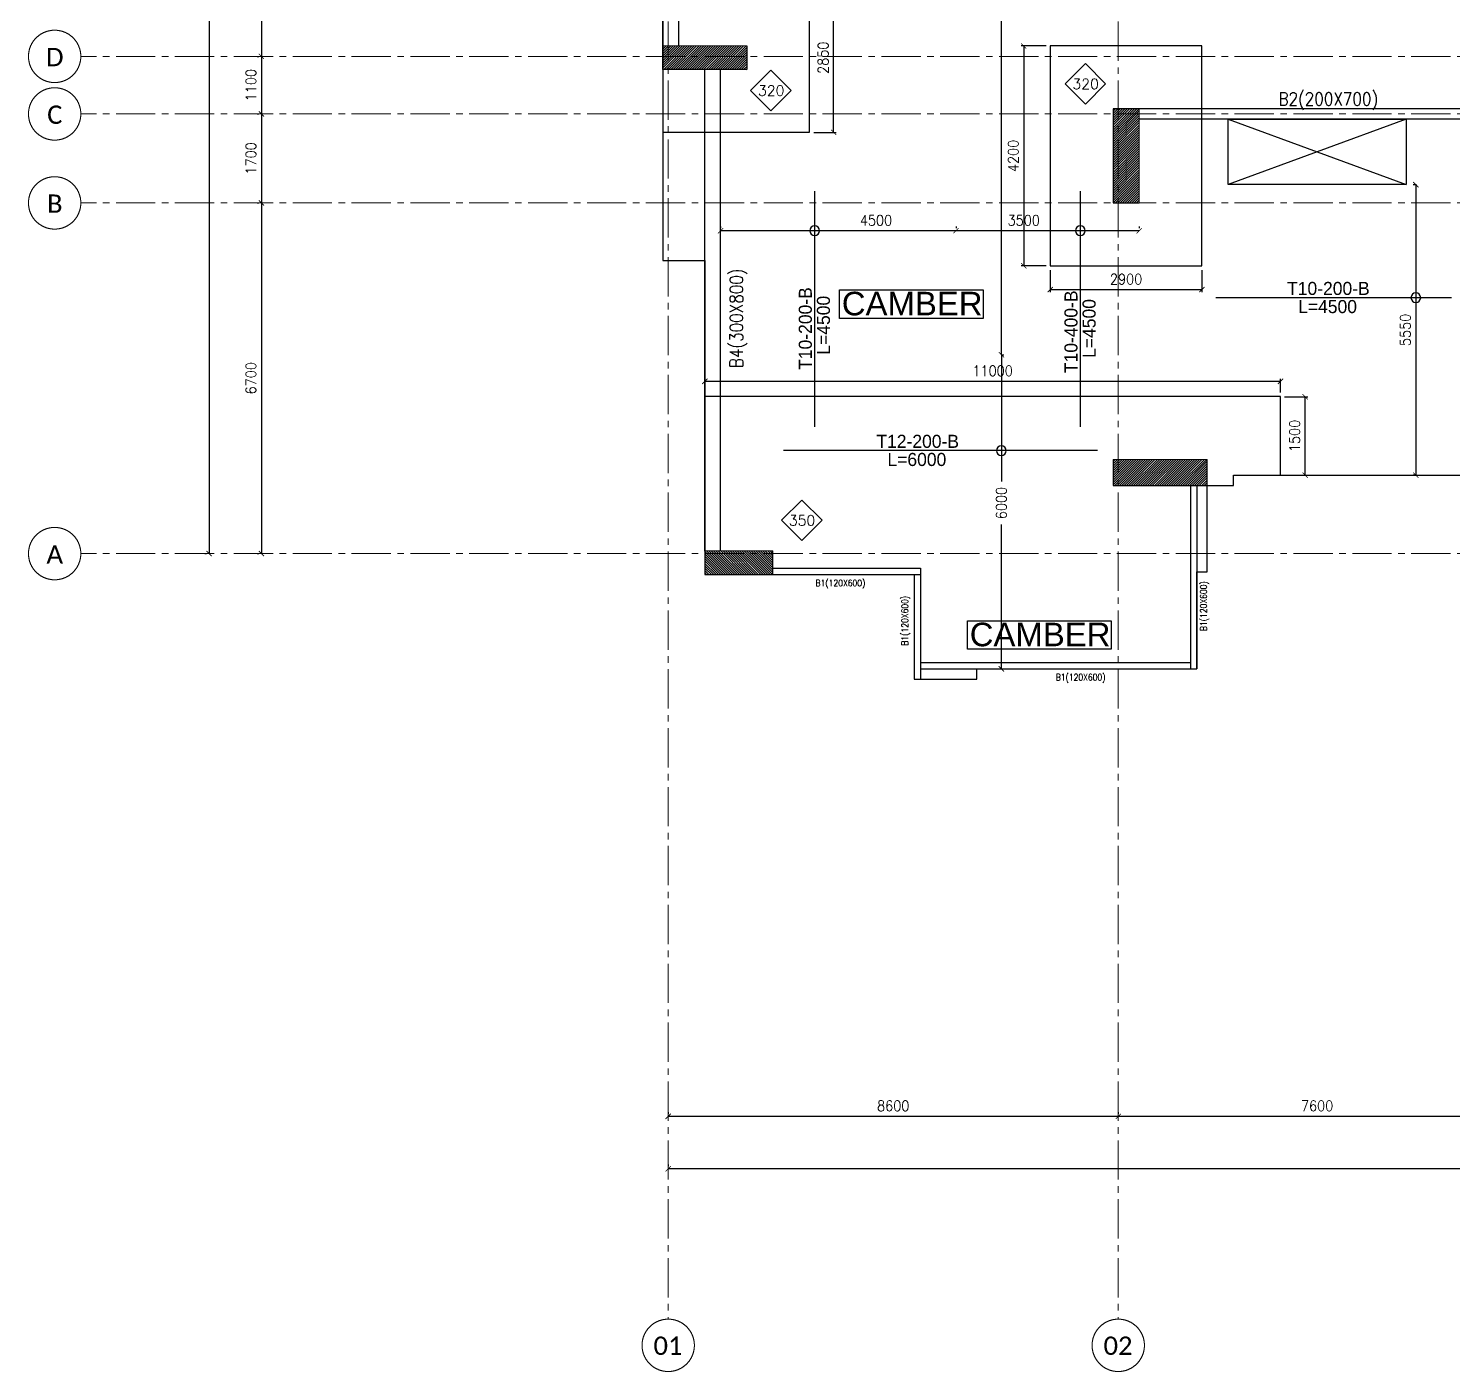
# Model space of a CAD drawing. Header units: millimetres. Extents: x -967280 to 3852, y 2833 to 1955156.
# Drawn here: x -653053 to -625841, y 771613 to 797271 of the extents above; entities that cross this region are included whole.
import ezdxf
from ezdxf.enums import TextEntityAlignment as Align

# ---------------------------------------------------------------- set-up
doc = ezdxf.new("R2010")
doc.units = ezdxf.units.MM
doc.header["$LTSCALE"] = 1000
doc.header["$PDMODE"] = 35
doc.header["$PDSIZE"] = 25
for name, pattern in [('$0$DASHED2', [0.375, 0.25, -0.125]), ('Columns_Structural070816$0$CENTER2', [1.125, 0.75, -0.125, 0.125, -0.125]), ('HRZN_Line-Ptrn-Sold', [9144001.0, 9144000.0, -1])]:
    doc.linetypes.add(name, pattern=pattern)
for name, color, linetype in [('_N-DIM 3', 7, 'Continuous'), ('B05-FIRST FLOOR PLAN$0$STR_ROOF RFT$0$S-SYMB', 30, 'Continuous'), ('S - col hach', 1, 'Continuous'), ('S - dot', 1, 'Continuous'), ('S -Beams', 2, 'Continuous'), ('S-TEXT', 2, 'Continuous'), ('SLAB', 210, 'Continuous'), ('st_cir_mesh', 2, 'Continuous')]:
    doc.layers.add(name, color=color, linetype=linetype)
for name, color, linetype, lineweight in [('A-AX-ATT-100', 7, 'HRZN_Line-Ptrn-Sold', 18), ('S - column', 6, 'Continuous', 60), ('ST-000-AXIS', 9, 'Columns_Structural070816$0$CENTER2', 9), ('ST-203-SLAB-TXT', 7, 'Continuous', 30), ('ST-RFT-BOT', 2, '$0$DASHED2', 30)]:
    doc.layers.add(name, color=color, linetype=linetype, lineweight=lineweight)
doc.styles.add('Arial', font='arial.ttf', dxfattribs={"height": 317.5})
doc.styles.add('B05-FIRST FLOOR PLAN$0$T25-100', font='STENCIL.shx', dxfattribs={"height": 250})
doc.styles.add('Calibri_2', font='calibri.ttf', dxfattribs={"height": 300})
doc.styles.add('ROMANC', font='romanc.shx')
doc.styles.add('ST-DIM', font='romans.shx', dxfattribs={"width": 0.85})
doc.styles.add('TUNELNO', font='romans.shx', dxfattribs={"width": 0.9})
doc.dimstyles.new('Copy(2) of DSEC', dxfattribs={"dimtxt": 200, "dimasz": 100, "dimexe": 50, "dimexo": 80, "dimgap": 100, "dimtad": 1, "dimdec": 0, "dimrnd": 5, "dimzin": 0, "dimdsep": 46, "dimtxsty": 'TUNELNO', "dimblk": 'ARCHTICK', "dimcen": 0.09, "dimclrd": 1, "dimclre": 1, "dimclrt": 3, "dimadec": 0, "dimazin": 0, "dimtfac": 0.78125, "dimtdec": 0, "dimtix": 1, "dimtmove": 2, "dimatfit": 3, "dimldrblk": 'ARCHTICK', "dimfxl": 1, "dimtolj": 1, "dimtzin": 0, "dimarcsym": 0})
pattern_1 = [(45, (-768827.84, -371697.415), (-22.4506403, 22.4506403), [])]

# ---------------------------------------------------------------- blocks, each defined once
blk = doc.blocks.new('_ArchTick')
at = {"color": 0, "linetype": 'ByBlock', "const_width": 0.15}
blk.add_lwpolyline([(-0.5, -0.5), (0.5, 0.5)], dxfattribs=at)
blk = doc.blocks.new('*D1309')
at = {"layer": '_N-DIM 3', "color": 1, "linetype": 'Continuous', "lineweight": -2, "ltscale": 30, "transparency": 16777216}
for p, q in [((-638049, 798137), (-637618, 798137)), ((-637668, 795287), (-637668, 798137)), ((-638049, 795287), (-637618, 795287))]:
    blk.add_line(p, q, dxfattribs=at)
at = {"layer": 'Defpoints', "color": 0, "linetype": 'Continuous', "ltscale": 30, "transparency": 16777216}
for p in [(-638129, 798137), (-637668, 798137), (-638129, 795287)]:
    blk.add_point(p, dxfattribs=at)
at = {"layer": '_N-DIM 3', "color": 1, "linetype": 'Continuous', "lineweight": -2, "ltscale": 30, "transparency": 16777216, "xscale": 100, "yscale": 100, "zscale": 100}
for p, rotation in [((-637668, 798137), 90), ((-637668, 795287), 270)]:
    blk.add_blockref('_ArchTick', p, dxfattribs=dict(at, rotation=rotation))
at = {"layer": '_N-DIM 3', "color": 3, "linetype": 'Continuous', "ltscale": 30, "transparency": 16777216, "insert": (-637868, 796712), "char_height": 200, "attachment_point": 5, "rotation": 90, "style": 'TUNELNO'}
blk.add_mtext('\\A1;2850', dxfattribs=at)
blk = doc.blocks.new('*D774')
at = {"layer": '_N-DIM 3', "color": 1, "linetype": 'Continuous', "lineweight": -2, "ltscale": 30, "transparency": 16777216}
for p, q in [((-629049, 790237), (-628608, 790237)), ((-628658, 788737), (-628658, 790237)), ((-629049, 788737), (-628608, 788737))]:
    blk.add_line(p, q, dxfattribs=at)
at = {"layer": 'Defpoints', "color": 0, "linetype": 'Continuous', "ltscale": 30, "transparency": 16777216}
for p in [(-629129, 790237), (-628658, 790237), (-629129, 788737)]:
    blk.add_point(p, dxfattribs=at)
at = {"layer": '_N-DIM 3', "color": 1, "linetype": 'Continuous', "lineweight": -2, "ltscale": 30, "transparency": 16777216, "xscale": 100, "yscale": 100, "zscale": 100}
for p, rotation in [((-628658, 790237), 90), ((-628658, 788737), 270)]:
    blk.add_blockref('_ArchTick', p, dxfattribs=dict(at, rotation=rotation))
at = {"layer": '_N-DIM 3', "color": 3, "linetype": 'Continuous', "ltscale": 30, "transparency": 16777216, "insert": (-628858, 789487), "char_height": 200, "attachment_point": 5, "rotation": 90, "style": 'TUNELNO'}
blk.add_mtext('\\A1;1500', dxfattribs=at)
blk = doc.blocks.new('*D1310')
at = {"layer": '_N-DIM 3', "color": 1, "linetype": 'Continuous', "lineweight": -2, "ltscale": 30, "transparency": 16777216}
for p, q in [((-633609, 796937), (-634085, 796937)), ((-634035, 796937), (-634035, 792737)), ((-633609, 792737), (-634085, 792737))]:
    blk.add_line(p, q, dxfattribs=at)
at = {"layer": 'Defpoints', "color": 0, "linetype": 'Continuous', "ltscale": 30, "transparency": 16777216}
for p in [(-633529, 796937), (-634035, 792737), (-633529, 792737)]:
    blk.add_point(p, dxfattribs=at)
at = {"layer": '_N-DIM 3', "color": 1, "linetype": 'Continuous', "lineweight": -2, "ltscale": 30, "transparency": 16777216, "xscale": 100, "yscale": 100, "zscale": 100}
for p, rotation in [((-634035, 796937), 90), ((-634035, 792737), 270)]:
    blk.add_blockref('_ArchTick', p, dxfattribs=dict(at, rotation=rotation))
at = {"layer": '_N-DIM 3', "color": 3, "linetype": 'Continuous', "ltscale": 30, "transparency": 16777216, "insert": (-634235, 794837), "char_height": 200, "attachment_point": 5, "rotation": 90, "style": 'TUNELNO'}
blk.add_mtext('\\A1;4200', dxfattribs=at)
blk = doc.blocks.new('*D1311')
at = {"layer": '_N-DIM 3', "color": 1, "linetype": 'Continuous', "lineweight": -2, "ltscale": 30, "transparency": 16777216}
for p, q in [((-633529, 792657), (-633529, 792233)), ((-630629, 792657), (-630629, 792233)), ((-633529, 792283), (-630629, 792283))]:
    blk.add_line(p, q, dxfattribs=at)
at = {"layer": 'Defpoints', "color": 0, "linetype": 'Continuous', "ltscale": 30, "transparency": 16777216}
for p in [(-633529, 792737), (-630629, 792737), (-630629, 792283)]:
    blk.add_point(p, dxfattribs=at)
at = {"layer": '_N-DIM 3', "color": 1, "linetype": 'Continuous', "lineweight": -2, "ltscale": 30, "transparency": 16777216, "xscale": 100, "yscale": 100, "zscale": 100, "rotation": 180}
blk.add_blockref('_ArchTick', (-633529, 792283), dxfattribs=at)
at = {"layer": '_N-DIM 3', "color": 1, "linetype": 'Continuous', "lineweight": -2, "ltscale": 30, "transparency": 16777216, "xscale": 100, "yscale": 100, "zscale": 100}
blk.add_blockref('_ArchTick', (-630629, 792283), dxfattribs=at)
at = {"layer": '_N-DIM 3', "color": 3, "linetype": 'Continuous', "ltscale": 30, "transparency": 16777216, "insert": (-632079, 792483), "char_height": 200, "attachment_point": 5, "style": 'TUNELNO'}
blk.add_mtext('\\A1;2900', dxfattribs=at)
blk = doc.blocks.new('*D795')
at = {"layer": '_N-DIM 3', "color": 1, "lineweight": -2, "ltscale": 30, "transparency": 16777216}
for p, q in [((-626531, 794287), (-626592, 794287)), ((-626542, 794287), (-626542, 788737)), ((-626531, 788737), (-626592, 788737))]:
    blk.add_line(p, q, dxfattribs=at)
at = {"layer": 'Defpoints', "color": 0, "ltscale": 30, "transparency": 16777216}
for p in [(-626451, 794287), (-626542, 788737), (-626451, 788737)]:
    blk.add_point(p, dxfattribs=at)
at = {"layer": '_N-DIM 3', "color": 1, "lineweight": -2, "ltscale": 30, "transparency": 16777216, "xscale": 100, "yscale": 100, "zscale": 100}
for p, rotation in [((-626542, 794287), 90), ((-626542, 788737), 270)]:
    blk.add_blockref('_ArchTick', p, dxfattribs=dict(at, rotation=rotation))
at = {"layer": '_N-DIM 3', "color": 3, "ltscale": 30, "transparency": 16777216, "insert": (-626742, 791512), "char_height": 200, "attachment_point": 5, "rotation": 90, "style": 'TUNELNO'}
blk.add_mtext('\\A1;5550', dxfattribs=at)
blk = doc.blocks.new('*D796')
at = {"layer": '_N-DIM 3', "color": 1, "lineweight": -2, "ltscale": 30, "transparency": 16777216}
for p, q in [((-634462, 810037), (-634462, 803551)), ((-634457, 810037), (-634412, 810037)), ((-634462, 791037), (-634462, 802571)), ((-634457, 791037), (-634412, 791037))]:
    blk.add_line(p, q, dxfattribs=at)
at = {"layer": 'Defpoints', "color": 0, "ltscale": 30, "transparency": 16777216}
for p in [(-634537, 810037), (-634537, 791037), (-634462, 791037)]:
    blk.add_point(p, dxfattribs=at)
at = {"layer": '_N-DIM 3', "color": 1, "lineweight": -2, "ltscale": 30, "transparency": 16777216, "xscale": 100, "yscale": 100, "zscale": 100}
for p, rotation in [((-634462, 810037), 90), ((-634462, 791037), 270)]:
    blk.add_blockref('_ArchTick', p, dxfattribs=dict(at, rotation=rotation))
at = {"layer": '_N-DIM 3', "color": 3, "ltscale": 30, "transparency": 16777216, "insert": (-634462, 803061), "char_height": 200, "attachment_point": 5, "rotation": 90, "style": 'TUNELNO'}
blk.add_mtext('\\A1;19000', dxfattribs=at)
blk = doc.blocks.new('*D805')
at = {"layer": '_N-DIM 3', "color": 1, "lineweight": -2, "ltscale": 30, "transparency": 16777216}
for p, q in [((-639829, 793487), (-639829, 793457)), ((-635329, 793407), (-639829, 793407)), ((-635329, 793487), (-635329, 793457))]:
    blk.add_line(p, q, dxfattribs=at)
at = {"layer": 'Defpoints', "color": 0, "ltscale": 30, "transparency": 16777216}
for p in [(-639829, 793407), (-639829, 793407), (-635329, 793407)]:
    blk.add_point(p, dxfattribs=at)
at = {"layer": '_N-DIM 3', "color": 1, "lineweight": -2, "ltscale": 30, "transparency": 16777216, "xscale": 100, "yscale": 100, "zscale": 100, "rotation": 180}
blk.add_blockref('_ArchTick', (-639829, 793407), dxfattribs=at)
at = {"layer": '_N-DIM 3', "color": 1, "lineweight": -2, "ltscale": 30, "transparency": 16777216, "xscale": 100, "yscale": 100, "zscale": 100}
blk.add_blockref('_ArchTick', (-635329, 793407), dxfattribs=at)
at = {"layer": '_N-DIM 3', "color": 3, "ltscale": 30, "transparency": 16777216, "insert": (-636858, 793607), "char_height": 200, "attachment_point": 5, "style": 'TUNELNO'}
blk.add_mtext('\\A1;4500', dxfattribs=at)
blk = doc.blocks.new('*D806')
at = {"layer": '_N-DIM 3', "color": 1, "lineweight": -2, "ltscale": 30, "transparency": 16777216}
for p, q in [((-635329, 793487), (-635329, 793457)), ((-631829, 793407), (-635329, 793407)), ((-631829, 793487), (-631829, 793457))]:
    blk.add_line(p, q, dxfattribs=at)
at = {"layer": 'Defpoints', "color": 0, "ltscale": 30, "transparency": 16777216}
for p in [(-635329, 793407), (-635329, 793407), (-631829, 793407)]:
    blk.add_point(p, dxfattribs=at)
at = {"layer": '_N-DIM 3', "color": 1, "lineweight": -2, "ltscale": 30, "transparency": 16777216, "xscale": 100, "yscale": 100, "zscale": 100, "rotation": 180}
blk.add_blockref('_ArchTick', (-635329, 793407), dxfattribs=at)
at = {"layer": '_N-DIM 3', "color": 1, "lineweight": -2, "ltscale": 30, "transparency": 16777216, "xscale": 100, "yscale": 100, "zscale": 100}
blk.add_blockref('_ArchTick', (-631829, 793407), dxfattribs=at)
at = {"layer": '_N-DIM 3', "color": 3, "ltscale": 30, "transparency": 16777216, "insert": (-634035, 793607), "char_height": 200, "attachment_point": 5, "style": 'TUNELNO'}
blk.add_mtext('\\A1;3500', dxfattribs=at)
blk = doc.blocks.new('*D780')
at = {"layer": '_N-DIM 3', "color": 1, "lineweight": -2, "ltscale": 30, "transparency": 16777216}
for p, q in [((-634462, 791037), (-634462, 788618)), ((-634457, 791037), (-634412, 791037)), ((-634462, 785037), (-634462, 787792)), ((-634457, 785037), (-634412, 785037))]:
    blk.add_line(p, q, dxfattribs=at)
at = {"layer": 'Defpoints', "color": 0, "ltscale": 30, "transparency": 16777216}
for p in [(-634537, 791037), (-634537, 785037), (-634462, 785037)]:
    blk.add_point(p, dxfattribs=at)
at = {"layer": '_N-DIM 3', "color": 1, "lineweight": -2, "ltscale": 30, "transparency": 16777216, "xscale": 100, "yscale": 100, "zscale": 100}
for p, rotation in [((-634462, 791037), 90), ((-634462, 785037), 270)]:
    blk.add_blockref('_ArchTick', p, dxfattribs=dict(at, rotation=rotation))
at = {"layer": '_N-DIM 3', "color": 3, "ltscale": 30, "transparency": 16777216, "insert": (-634462, 788205), "char_height": 200, "attachment_point": 5, "rotation": 90, "style": 'TUNELNO'}
blk.add_mtext('\\A1;6000', dxfattribs=at)
blk = doc.blocks.new('*D1340')
at = {"layer": '_N-DIM 3', "color": 1, "linetype": 'Continuous', "lineweight": -2, "ltscale": 30, "transparency": 16777216}
for p, q in [((-640129, 790317), (-640129, 790580)), ((-629129, 790530), (-640129, 790530)), ((-629129, 790317), (-629129, 790580))]:
    blk.add_line(p, q, dxfattribs=at)
at = {"layer": 'Defpoints', "color": 0, "linetype": 'Continuous', "ltscale": 30, "transparency": 16777216}
for p in [(-640129, 790530), (-640129, 790237), (-629129, 790237)]:
    blk.add_point(p, dxfattribs=at)
at = {"layer": '_N-DIM 3', "color": 1, "linetype": 'Continuous', "lineweight": -2, "ltscale": 30, "transparency": 16777216, "xscale": 100, "yscale": 100, "zscale": 100, "rotation": 180}
blk.add_blockref('_ArchTick', (-640129, 790530), dxfattribs=at)
at = {"layer": '_N-DIM 3', "color": 1, "linetype": 'Continuous', "lineweight": -2, "ltscale": 30, "transparency": 16777216, "xscale": 100, "yscale": 100, "zscale": 100}
blk.add_blockref('_ArchTick', (-629129, 790530), dxfattribs=at)
at = {"layer": '_N-DIM 3', "color": 3, "linetype": 'Continuous', "ltscale": 30, "transparency": 16777216, "insert": (-634629, 790730), "char_height": 200, "attachment_point": 5, "style": 'TUNELNO'}
blk.add_mtext('\\A1;11000', dxfattribs=at)
blk = doc.blocks.new('str col f1')
at = {"layer": 'S - col hach'}
h = blk.add_hatch(dxfattribs=at)
h.set_pattern_fill('ANSI31', color=2, scale=10)
h.set_pattern_definition(pattern_1)
h.paths.add_polyline_path([(-543679, 845355), (-545279, 845355), (-545279, 844905), (-543679, 844905)])
h = blk.add_hatch(dxfattribs=at)
h.set_pattern_fill('ANSI31', color=2, scale=10)
h.set_pattern_definition(pattern_1)
h.paths.add_polyline_path([(-536179, 842355), (-536179, 844155), (-536679, 844155), (-536679, 842355)])
h = blk.add_hatch(dxfattribs=at)
h.set_pattern_fill('ANSI31', color=2, scale=10)
h.set_pattern_definition(pattern_1)
h.paths.add_polyline_path([(-534879, 836955), (-534879, 837455), (-536679, 837455), (-536679, 836955)])
h = blk.add_hatch(dxfattribs=at)
h.set_pattern_fill('ANSI31', color=2, scale=10, angle=-90)
h.set_pattern_definition([(315, (-1751431.147, 1060003.342), (22.4506403, 22.4506403), [])])
h.paths.add_polyline_path([(-544479, 835255), (-543179, 835255), (-543179, 835705), (-544479, 835705)])
at = {"layer": 'S - column', "lineweight": 15}
for points in [[(-543679, 844905), (-545279, 844905), (-545279, 845355), (-543679, 845355)], [(-536179, 844155), (-536179, 842355), (-536679, 842355), (-536679, 844155)], [(-534879, 836955), (-536679, 836955), (-536679, 837455), (-534879, 837455)], [(-544479, 835255), (-544479, 835705), (-543179, 835705), (-543179, 835255)]]:
    blk.add_lwpolyline(points, close=True, dxfattribs=at)
at = {"layer": 'ST-RFT-BOT', "color": 7, "linetype": 'Continuous', "ltscale": 30}
for points in [[(-543679, 845355), (-543679, 844905), (-545279, 844905), (-545279, 845355)], [(-536179, 844155), (-536679, 844155), (-536679, 842355), (-536179, 842355)], [(-536679, 837455), (-536679, 836955), (-534879, 836955), (-534879, 837455)], [(-544479, 835705), (-544479, 835255), (-543179, 835255), (-543179, 835705)]]:
    blk.add_lwpolyline(points, dxfattribs=at)
blk = doc.blocks.new('Grid - HRZN_G-Datm-Grid-Head-1554275-FIRST FLOOR FFL_1_')
at = {"layer": 'A-AX-ATT-100'}
blk.add_circle((0, 0), 5, dxfattribs=at)
blk = doc.blocks.new('*D1508')
at = {"layer": '_N-DIM 3', "color": 1, "linetype": 'Continuous', "lineweight": -2, "ltscale": 30, "transparency": 16777216}
for p, q in [((509045, 727540), (509075, 727540)), ((509125, 727540), (509125, 719940)), ((509045, 719940), (509075, 719940))]:
    blk.add_line(p, q, dxfattribs=at)
at = {"layer": 'Defpoints', "color": 0, "linetype": 'Continuous', "ltscale": 30, "transparency": 16777216}
for p in [(509125, 727540), (509125, 719940), (509125, 719940)]:
    blk.add_point(p, dxfattribs=at)
at = {"layer": '_N-DIM 3', "color": 1, "linetype": 'Continuous', "lineweight": -2, "ltscale": 30, "transparency": 16777216, "xscale": 100, "yscale": 100, "zscale": 100}
for p, rotation in [((509125, 727540), 90), ((509125, 719940), 270)]:
    blk.add_blockref('_ArchTick', p, dxfattribs=dict(at, rotation=rotation))
at = {"layer": '_N-DIM 3', "color": 3, "linetype": 'Continuous', "ltscale": 30, "transparency": 16777216, "insert": (508925, 723740), "char_height": 200, "attachment_point": 5, "rotation": 90, "style": 'TUNELNO'}
blk.add_mtext('\\A1;7600', dxfattribs=at)
blk = doc.blocks.new('*D1509')
at = {"layer": '_N-DIM 3', "color": 1, "linetype": 'Continuous', "lineweight": -2, "ltscale": 30, "transparency": 16777216}
for p, q in [((509045, 719940), (509075, 719940)), ((509125, 719940), (509125, 718840)), ((509045, 718840), (509075, 718840))]:
    blk.add_line(p, q, dxfattribs=at)
at = {"layer": 'Defpoints', "color": 0, "linetype": 'Continuous', "ltscale": 30, "transparency": 16777216}
for p in [(509125, 719940), (509125, 718840), (509125, 718840)]:
    blk.add_point(p, dxfattribs=at)
at = {"layer": '_N-DIM 3', "color": 1, "linetype": 'Continuous', "lineweight": -2, "ltscale": 30, "transparency": 16777216, "xscale": 100, "yscale": 100, "zscale": 100}
for p, rotation in [((509125, 719940), 90), ((509125, 718840), 270)]:
    blk.add_blockref('_ArchTick', p, dxfattribs=dict(at, rotation=rotation))
at = {"layer": '_N-DIM 3', "color": 3, "linetype": 'Continuous', "ltscale": 30, "transparency": 16777216, "insert": (508925, 719390), "char_height": 200, "attachment_point": 5, "rotation": 90, "style": 'TUNELNO'}
blk.add_mtext('\\A1;1100', dxfattribs=at)
blk = doc.blocks.new('*D1510')
at = {"layer": '_N-DIM 3', "color": 1, "linetype": 'Continuous', "lineweight": -2, "ltscale": 30, "transparency": 16777216}
for p, q in [((509045, 718840), (509075, 718840)), ((509125, 718840), (509125, 717140)), ((509045, 717140), (509075, 717140))]:
    blk.add_line(p, q, dxfattribs=at)
at = {"layer": 'Defpoints', "color": 0, "linetype": 'Continuous', "ltscale": 30, "transparency": 16777216}
for p in [(509125, 718840), (509125, 717140), (509125, 717140)]:
    blk.add_point(p, dxfattribs=at)
at = {"layer": '_N-DIM 3', "color": 1, "linetype": 'Continuous', "lineweight": -2, "ltscale": 30, "transparency": 16777216, "xscale": 100, "yscale": 100, "zscale": 100}
for p, rotation in [((509125, 718840), 90), ((509125, 717140), 270)]:
    blk.add_blockref('_ArchTick', p, dxfattribs=dict(at, rotation=rotation))
at = {"layer": '_N-DIM 3', "color": 3, "linetype": 'Continuous', "ltscale": 30, "transparency": 16777216, "insert": (508925, 717990), "char_height": 200, "attachment_point": 5, "rotation": 90, "style": 'TUNELNO'}
blk.add_mtext('\\A1;1700', dxfattribs=at)
blk = doc.blocks.new('*D1511')
at = {"layer": '_N-DIM 3', "color": 1, "linetype": 'Continuous', "lineweight": -2, "ltscale": 30, "transparency": 16777216}
for p, q in [((509045, 717140), (509075, 717140)), ((509125, 717140), (509125, 710440)), ((509045, 710440), (509075, 710440))]:
    blk.add_line(p, q, dxfattribs=at)
at = {"layer": 'Defpoints', "color": 0, "linetype": 'Continuous', "ltscale": 30, "transparency": 16777216}
for p in [(509125, 717140), (509125, 710440), (509125, 710440)]:
    blk.add_point(p, dxfattribs=at)
at = {"layer": '_N-DIM 3', "color": 1, "linetype": 'Continuous', "lineweight": -2, "ltscale": 30, "transparency": 16777216, "xscale": 100, "yscale": 100, "zscale": 100}
for p, rotation in [((509125, 717140), 90), ((509125, 710440), 270)]:
    blk.add_blockref('_ArchTick', p, dxfattribs=dict(at, rotation=rotation))
at = {"layer": '_N-DIM 3', "color": 3, "linetype": 'Continuous', "ltscale": 30, "transparency": 16777216, "insert": (508925, 713790), "char_height": 200, "attachment_point": 5, "rotation": 90, "style": 'TUNELNO'}
blk.add_mtext('\\A1;6700', dxfattribs=at)
blk = doc.blocks.new('*D1512')
at = {"layer": '_N-DIM 3', "color": 1, "linetype": 'Continuous', "lineweight": -2, "ltscale": 30, "transparency": 16777216}
for p, q in [((508045, 737040), (508075, 737040)), ((508125, 737040), (508125, 710440)), ((508045, 710440), (508075, 710440))]:
    blk.add_line(p, q, dxfattribs=at)
at = {"layer": 'Defpoints', "color": 0, "linetype": 'Continuous', "ltscale": 30, "transparency": 16777216}
for p in [(508125, 737040), (508125, 710440), (508125, 710440)]:
    blk.add_point(p, dxfattribs=at)
at = {"layer": '_N-DIM 3', "color": 1, "linetype": 'Continuous', "lineweight": -2, "ltscale": 30, "transparency": 16777216, "xscale": 100, "yscale": 100, "zscale": 100}
for p, rotation in [((508125, 737040), 90), ((508125, 710440), 270)]:
    blk.add_blockref('_ArchTick', p, dxfattribs=dict(at, rotation=rotation))
at = {"layer": '_N-DIM 3', "color": 3, "linetype": 'Continuous', "ltscale": 30, "transparency": 16777216, "insert": (507925, 723740), "char_height": 200, "attachment_point": 5, "rotation": 90, "style": 'TUNELNO'}
blk.add_mtext('\\A1;26600', dxfattribs=at)
blk = doc.blocks.new('*D1518')
at = {"layer": '_N-DIM 3', "color": 1, "linetype": 'Continuous', "lineweight": -2, "ltscale": 30, "transparency": 16777216}
for p, q in [((525499, 699769), (525499, 699739)), ((533099, 699689), (525499, 699689)), ((533099, 699769), (533099, 699739))]:
    blk.add_line(p, q, dxfattribs=at)
at = {"layer": 'Defpoints', "color": 0, "linetype": 'Continuous', "ltscale": 30, "transparency": 16777216}
for p in [(525499, 699689), (525499, 699689), (533099, 699689)]:
    blk.add_point(p, dxfattribs=at)
at = {"layer": '_N-DIM 3', "color": 1, "linetype": 'Continuous', "lineweight": -2, "ltscale": 30, "transparency": 16777216, "xscale": 100, "yscale": 100, "zscale": 100, "rotation": 180}
blk.add_blockref('_ArchTick', (525499, 699689), dxfattribs=at)
at = {"layer": '_N-DIM 3', "color": 1, "linetype": 'Continuous', "lineweight": -2, "ltscale": 30, "transparency": 16777216, "xscale": 100, "yscale": 100, "zscale": 100}
blk.add_blockref('_ArchTick', (533099, 699689), dxfattribs=at)
at = {"layer": '_N-DIM 3', "color": 3, "linetype": 'Continuous', "ltscale": 30, "transparency": 16777216, "insert": (529299, 699889), "char_height": 200, "attachment_point": 5, "style": 'TUNELNO'}
blk.add_mtext('\\A1;7600', dxfattribs=at)
blk = doc.blocks.new('*D1519')
at = {"layer": '_N-DIM 3', "color": 1, "linetype": 'Continuous', "lineweight": -2, "ltscale": 30, "transparency": 16777216}
for p, q in [((516899, 699769), (516899, 699739)), ((525499, 699689), (516899, 699689)), ((525499, 699769), (525499, 699739))]:
    blk.add_line(p, q, dxfattribs=at)
at = {"layer": 'Defpoints', "color": 0, "linetype": 'Continuous', "ltscale": 30, "transparency": 16777216}
for p in [(516899, 699689), (516899, 699689), (525499, 699689)]:
    blk.add_point(p, dxfattribs=at)
at = {"layer": '_N-DIM 3', "color": 1, "linetype": 'Continuous', "lineweight": -2, "ltscale": 30, "transparency": 16777216, "xscale": 100, "yscale": 100, "zscale": 100, "rotation": 180}
blk.add_blockref('_ArchTick', (516899, 699689), dxfattribs=at)
at = {"layer": '_N-DIM 3', "color": 1, "linetype": 'Continuous', "lineweight": -2, "ltscale": 30, "transparency": 16777216, "xscale": 100, "yscale": 100, "zscale": 100}
blk.add_blockref('_ArchTick', (525499, 699689), dxfattribs=at)
at = {"layer": '_N-DIM 3', "color": 3, "linetype": 'Continuous', "ltscale": 30, "transparency": 16777216, "insert": (521199, 699889), "char_height": 200, "attachment_point": 5, "style": 'TUNELNO'}
blk.add_mtext('\\A1;8600', dxfattribs=at)
blk = doc.blocks.new('*D1520')
at = {"layer": '_N-DIM 3', "color": 1, "linetype": 'Continuous', "lineweight": -2, "ltscale": 30, "transparency": 16777216}
for p, q in [((516899, 698769), (516899, 698739)), ((563099, 698689), (516899, 698689)), ((563099, 698769), (563099, 698739))]:
    blk.add_line(p, q, dxfattribs=at)
at = {"layer": 'Defpoints', "color": 0, "linetype": 'Continuous', "ltscale": 30, "transparency": 16777216}
for p in [(516899, 698689), (516899, 698689), (563099, 698689)]:
    blk.add_point(p, dxfattribs=at)
at = {"layer": '_N-DIM 3', "color": 1, "linetype": 'Continuous', "lineweight": -2, "ltscale": 30, "transparency": 16777216, "xscale": 100, "yscale": 100, "zscale": 100, "rotation": 180}
blk.add_blockref('_ArchTick', (516899, 698689), dxfattribs=at)
at = {"layer": '_N-DIM 3', "color": 1, "linetype": 'Continuous', "lineweight": -2, "ltscale": 30, "transparency": 16777216, "xscale": 100, "yscale": 100, "zscale": 100}
blk.add_blockref('_ArchTick', (563099, 698689), dxfattribs=at)
at = {"layer": '_N-DIM 3', "color": 3, "linetype": 'Continuous', "ltscale": 30, "transparency": 16777216, "insert": (539999, 698889), "char_height": 200, "attachment_point": 5, "style": 'TUNELNO'}
blk.add_mtext('\\A1;46200', dxfattribs=at)
blk = doc.blocks.new('AXES-00')
at = {"layer": 'ST-000-AXIS'}
for p, q in [((516898.9, 750979.6), (516898.9, 695813.8)), ((525498.9, 750979.6), (525498.9, 695813.8)), ((575723.2, 719939.7), (505674.3, 719939.7)), ((575723.2, 718839.7), (505674.3, 718839.7)), ((575723.2, 717139.7), (505674.3, 717139.7)), ((575723.2, 710439.7), (505674.3, 710439.7))]:
    blk.add_line(p, q, dxfattribs=at)
at = {"layer": 'A-AX-ATT-100'}
for p, xscale, yscale, zscale, rotation in [((505174.3, 719939.7), 100.0000000000001, 100.0000000000001, 100.0000000000001, 90), ((505174.3, 718839.7), 100.0000000000001, 100.0000000000001, 100.0000000000001, 90), ((505174.3, 717139.7), 100.0000000000001, 100.0000000000001, 100.0000000000001, 90), ((505174.3, 710439.7), 100.0000000000001, 100.0000000000001, 100.0000000000001, 90), ((525498.9, 695313.8), 99.99999999999993, 99.99999999999993, 99.99999999999993, 180)]:
    blk.add_blockref('Grid - HRZN_G-Datm-Grid-Head-1554275-FIRST FLOOR FFL_1_', p, dxfattribs=dict(at, xscale=xscale, yscale=yscale, zscale=zscale, rotation=rotation))
at = {"layer": 'st_cir_mesh', "xscale": 99.99999999999993, "yscale": 99.99999999999993, "zscale": 99.99999999999993, "rotation": 180}
blk.add_blockref('Grid - HRZN_G-Datm-Grid-Head-1554275-FIRST FLOOR FFL_1_', (516898.9, 695313.8), dxfattribs=at)
at = {"layer": 'A-AX-ATT-100', "linetype": 'Continuous', "lineweight": 13, "char_height": 350, "attachment_point": 1, "style": 'Calibri_2'}
for s, insert, width in [('D', (505008.7, 720101), 408.861), ('C', (505031.7, 719001), 352.742), ('B', (505028.2, 717301), 360.759), ('A', (505018.7, 710601), 384.81), ('01', (516618, 695481.8), 673.417), ('02', (525218, 695481.8), 673.417)]:
    blk.add_mtext(s, dxfattribs=dict(at, insert=insert, width=width))
at = {"layer": '_N-DIM 3', "color": 3, "linetype": 'Continuous', "ltscale": 30}
for base, p1, p2, picture, middle in [((508125, 710439.7), (508125, 737039.7), (508125, 710439.7), '*D1512', (507925, 723739.7)), ((509125, 719939.7), (509125, 727539.7), (509125, 719939.7), '*D1508', (508925, 723739.7)), ((509125, 718839.7), (509125, 719939.7), (509125, 718839.7), '*D1509', (508925, 719389.7)), ((509125, 717139.7), (509125, 718839.7), (509125, 717139.7), '*D1510', (508925, 717989.7)), ((509125, 710439.7), (509125, 717139.7), (509125, 710439.7), '*D1511', (508925, 713789.7))]:
    dim = blk.add_linear_dim(base=base, p1=p1, p2=p2, angle=90, dimstyle='Copy(2) of DSEC', dxfattribs=at)
    dim.commit()
    dim.dimension.update_dxf_attribs({"geometry": picture, "text_midpoint": middle})
for base, p1, p2, picture, middle in [((516898.9, 699688.7), (525498.9, 699688.7), (516898.9, 699688.7), '*D1519', (521198.9, 699888.7)), ((525498.9, 699688.7), (533098.9, 699688.7), (525498.9, 699688.7), '*D1518', (529298.9, 699888.7)), ((516898.9, 698688.7), (563098.9, 698688.7), (516898.9, 698688.7), '*D1520', (539998.9, 698888.7))]:
    dim = blk.add_linear_dim(base=base, p1=p1, p2=p2, dimstyle='Copy(2) of DSEC', dxfattribs=at)
    dim.commit()
    dim.dimension.update_dxf_attribs({"geometry": picture, "text_midpoint": middle})

msp = doc.modelspace()

# ---------------------------------------------------------------- linework, layer by layer
at = {"layer": 'B05-FIRST FLOOR PLAN$0$STR_ROOF RFT$0$S-SYMB', "extrusion": (0, 0, -1)}
for centre in [(638031.3, 793407.4), (638031.3, 793407.4), (632954.4, 793407.4), (626542.1, 792126.9), (634462.1, 789205.8)]:
    msp.add_circle(centre, 92.8, dxfattribs=at)
at = {"layer": 'S - dot'}
for p, q in [((-626728.7, 795537.4), (-630128.7, 794287.4)), ((-630128.7, 795537.4), (-626728.7, 794287.4))]:
    msp.add_line(p, q, dxfattribs=at)
at = {"layer": 'S -Beams'}
for p, q in [((-640928.7, 796937.4), (-640928.7, 804137.4)), ((-640628.7, 796937.4), (-640628.7, 804137.4)), ((-640128.7, 787287.4), (-640128.7, 796487.4)), ((-639828.7, 787287.4), (-639828.7, 796487.4)), ((-624728.6, 795737.4), (-631828.7, 795737.4)), ((-624728.6, 795537.4), (-631828.7, 795537.4)), ((-630848.7, 788538.4), (-630848.7, 785038.4)), ((-630728.7, 788538.4), (-630728.7, 785038.4)), ((-638828.7, 786958.4), (-636008.7, 786958.4)), ((-638828.7, 786838.4), (-636008.7, 786838.4)), ((-636128.7, 786838.4), (-636128.7, 784838.4)), ((-636008.7, 786958.4), (-636008.7, 784838.4)), ((-636008.7, 785158.4), (-630848.7, 785158.4)), ((-636008.7, 785038.4), (-630730.3, 785038.4))]:
    msp.add_line(p, q, dxfattribs=at)
msp.add_lwpolyline([(-640928.8, 808237.4), (-640928.8, 792837.4), (-640128.8, 792837.4), (-640128.8, 786837.4), (-636128.7, 786837.4), (-636128.7, 784837.4), (-634928.7, 784837.4), (-634928.7, 785037.4), (-630728.8, 785037.4), (-630728.7, 786887.4), (-630528.7, 786887.4), (-630528.7, 788537.4), (-630028.7, 788537.4), (-630028.7, 788737.4), (-624728.7, 788737.4)], dxfattribs=at)
at = {"layer": 'S -Beams', "color": 1}
msp.add_lwpolyline([(-630128.7, 795537.4), (-626728.7, 795537.4), (-626728.7, 794287.4), (-630128.7, 794287.4)], close=True, dxfattribs=at)
at = {"layer": 'S-TEXT', "color": 7, "true_color": 0xffffff}
for points in [[(-632857.5, 795827), (-632470.3, 796214.2), (-632857.5, 796601.3), (-633244.6, 796214.2)], [(-638866.1, 795700), (-638478.9, 796087.1), (-638866.1, 796474.3), (-639253.3, 796087.1)], [(-638276.4, 787487.5), (-637889.3, 787874.6), (-638276.4, 788261.8), (-638663.6, 787874.6)]]:
    msp.add_lwpolyline(points, close=True, dxfattribs=at)
at = {"layer": 'S-TEXT', "color": 3}
for points in [[(-637554.7, 792276.9), (-634806.9, 792276.9), (-634806.9, 791732.9), (-637554.7, 791732.9)], [(-635110.5, 785954.9), (-632362.6, 785954.9), (-632362.6, 785410.8), (-635110.5, 785410.8)]]:
    msp.add_lwpolyline(points, close=True, dxfattribs=at)
at = {"layer": 'SLAB', "color": 2, "linetype": 'Continuous', "ltscale": 30}
for points in [[(-638128.7, 798137.4), (-640928.8, 798137.4), (-640928.8, 795287.4), (-638128.7, 795287.4)], [(-633528.7, 796937.5), (-633528.7, 792737.3), (-630628.7, 792737.3), (-630628.7, 796937.5)], [(-640128.7, 786837.4), (-636128.7, 786837.4), (-636128.7, 784837.4), (-634928.8, 784837.4), (-634928.8, 785037.4), (-630728.8, 785037.4), (-630728.8, 786887.4), (-630528.7, 786887.4), (-630528.7, 788537.4), (-630028.7, 788537.4), (-630028.7, 788737.4), (-629128.6, 788737.4), (-629128.6, 790237.4), (-640128.7, 790237.4)]]:
    msp.add_lwpolyline(points, close=True, dxfattribs=at)
at = {"layer": 'ST-RFT-BOT', "ltscale": 30}
for p, q in [((-638031.3, 794162.4), (-638031.3, 789662.4)), ((-632954.4, 794162.4), (-632954.4, 789662.4)), ((-625862, 792126.9), (-630362, 792126.9)), ((-632624.6, 789205.8), (-638624.6, 789205.8))]:
    msp.add_line(p, q, dxfattribs=at)

# ---------------------------------------------------------------- block references
at = {"layer": 'S -Beams'}
msp.add_blockref('AXES-00', (-1157727.6, 76798.7), dxfattribs=at)
at = {"layer": 'ST-RFT-BOT', "color": 3, "linetype": 'Continuous'}
msp.add_blockref('str col f1', (-95649.6, -48416.2), dxfattribs=at)

# ---------------------------------------------------------------- texts
at = {"layer": 'S-TEXT', "color": 3, "char_height": 196, "attachment_point": 1, "style": 'ROMANC'}
for s, insert in [('320', (-633103.9, 796310.2)), ('320', (-639112.6, 796183.2)), ('350', (-638522.9, 787970.7))]:
    msp.add_mtext_dynamic_manual_height_columns(s, width=592857.868, gutter_width=980, heights=[0], dxfattribs=dict(at, insert=insert))
at = {"layer": 'S-TEXT', "color": 3, "char_height": 450.01, "attachment_point": 5, "style": 'Arial'}
for insert in [(-636166.8, 792012.5), (-633722.6, 785690.5)]:
    msp.add_mtext('\\A1;CAMBER', dxfattribs=dict(at, insert=insert))
at = {"layer": 'ST-203-SLAB-TXT', "style": 'ST-DIM', "width": 0.85}
msp.add_text('B2(200X700)', height=250, dxfattribs=at).set_placement((-628214.1, 795925.4), align=Align.MIDDLE_CENTER)
msp.add_text('B4(300X800)', height=250, rotation=90, dxfattribs=at).set_placement((-639525, 791734.7), align=Align.MIDDLE_CENTER)
at = {"layer": 'ST-203-SLAB-TXT', "style": 'B05-FIRST FLOOR PLAN$0$T25-100'}
for s, p in [('T10-200-B', (-629003, 792179.7)), ('L=4500', (-628791.6, 791833.4)), ('T12-200-B', (-636851, 789258.6)), ('L=6000', (-636639.6, 788912.2))]:
    msp.add_text(s, height=250, dxfattribs=at).set_placement(p)
for s, p in [('T10-200-B', (-638084.1, 790748.8)), ('L=4500', (-637737.7, 791039.2)), ('T10-400-B', (-633007.2, 790686.8)), ('L=4500', (-632660.8, 790977.3))]:
    msp.add_text(s, height=250, rotation=90, dxfattribs=at).set_placement(p)
at = {"layer": 'ST-203-SLAB-TXT', "color": 1, "style": 'ST-DIM', "width": 0.85}
for p in [(-637536.6, 786676.6), (-632947.4, 784876.6)]:
    msp.add_text('B1(120X600)', height=125, dxfattribs=at).set_placement(p, align=Align.MIDDLE_CENTER)
for p in [(-630597.8, 786234.7), (-636308.4, 785956.3)]:
    msp.add_text('B1(120X600)', height=125, rotation=90, dxfattribs=at).set_placement(p, align=Align.MIDDLE_CENTER)

# ---------------------------------------------------------------- dimensions: what is measured, and where the dimension line sits
at = {"layer": '_N-DIM 3', "ltscale": 30}
for base, p1, p2, picture, middle in [((-634462.1, 791037.4), (-634537.2, 810037.4), (-634537.2, 791037.4), '*D796', (-634462.1, 803061.1)), ((-634462.1, 785037.4), (-634537.2, 791037.4), (-634537.2, 785037.4), '*D780', (-634462.1, 788204.8))]:
    dim = msp.add_linear_dim(base=base, p1=p1, p2=p2, angle=90, dimstyle='Copy(2) of DSEC', dxfattribs=at)
    dim.commit()
    dim.dimension.update_dxf_attribs({"geometry": picture, "text_midpoint": middle, "dimtype": 160})
at = {"layer": '_N-DIM 3', "color": 3, "linetype": 'Continuous', "ltscale": 30}
for base, p1, p2, picture, middle in [((-637667.6, 798137.4), (-638128.7, 795287.4), (-638128.7, 798137.4), '*D1309', (-637867.6, 796712.4)), ((-634034.8, 792737.3), (-633528.7, 796937.5), (-633528.7, 792737.3), '*D1310', (-634234.8, 794837.4)), ((-628658.2, 790237.4), (-629128.6, 788737.4), (-629128.6, 790237.4), '*D774', (-628858.2, 789487.4))]:
    dim = msp.add_linear_dim(base=base, p1=p1, p2=p2, angle=90, dimstyle='Copy(2) of DSEC', dxfattribs=at)
    dim.commit()
    dim.dimension.update_dxf_attribs({"geometry": picture, "text_midpoint": middle})
at = {"layer": '_N-DIM 3', "ltscale": 30}
dim = msp.add_linear_dim(base=(-626542.1, 788737.4), p1=(-626450.8, 794287.4), p2=(-626450.8, 788737.4), angle=90, dimstyle='Copy(2) of DSEC', dxfattribs=at)
dim.commit()
dim.dimension.update_dxf_attribs({"geometry": '*D795', "text_midpoint": (-626742.1, 791512.4)})
for base, p1, p2, picture, middle in [((-639828.7, 793407.3), (-635328.7, 793407.3), (-639828.7, 793407.3), '*D805', (-636858.3, 793607.3)), ((-635328.7, 793407.3), (-631828.7, 793407.3), (-635328.7, 793407.3), '*D806', (-634034.8, 793607.3))]:
    dim = msp.add_linear_dim(base=base, p1=p1, p2=p2, dimstyle='Copy(2) of DSEC', dxfattribs=at)
    dim.commit()
    dim.dimension.update_dxf_attribs({"geometry": picture, "text_midpoint": middle, "dimtype": 160})
at = {"layer": '_N-DIM 3', "color": 3, "linetype": 'Continuous', "ltscale": 30}
for base, p1, p2, picture, middle in [((-630628.7, 792282.7), (-633528.7, 792737.3), (-630628.7, 792737.3), '*D1311', (-632078.7, 792482.7)), ((-640128.7, 790529.8), (-629128.6, 790237.4), (-640128.7, 790237.4), '*D1340', (-634628.7, 790729.8))]:
    dim = msp.add_linear_dim(base=base, p1=p1, p2=p2, dimstyle='Copy(2) of DSEC', dxfattribs=at)
    dim.commit()
    dim.dimension.update_dxf_attribs({"geometry": picture, "text_midpoint": middle})

doc.saveas('drawing.dxf')
